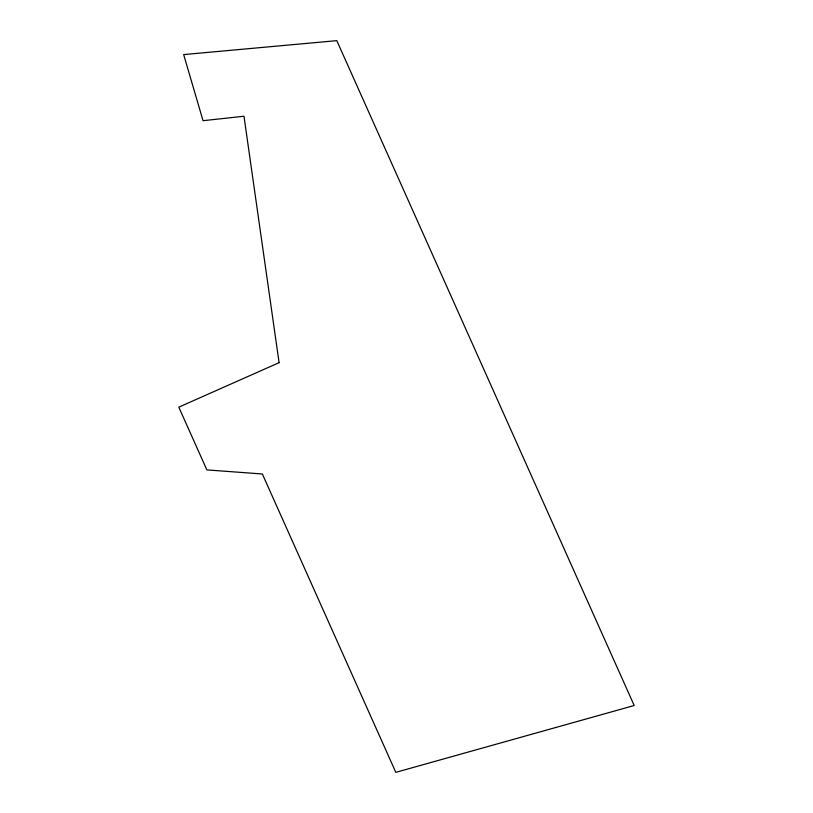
<?xml version="1.0" encoding="UTF-8"?>
<svg xmlns="http://www.w3.org/2000/svg" width="813" height="813" viewBox="0 0 813 813"><rect width="100%" height="100%" fill="white"/><g stroke="black" fill="none" stroke-linecap="round" stroke-linejoin="round"><path stroke-width="1.22" d="M279.093 362.669L178.799 407.161L206.868 469.904L262.355 473.989L395.809 772.35L634.201 705.511L336.795 40.65L183.667 54.583L203.047 120.7L243.981 116.249L279.093 362.669"/></g></svg>
